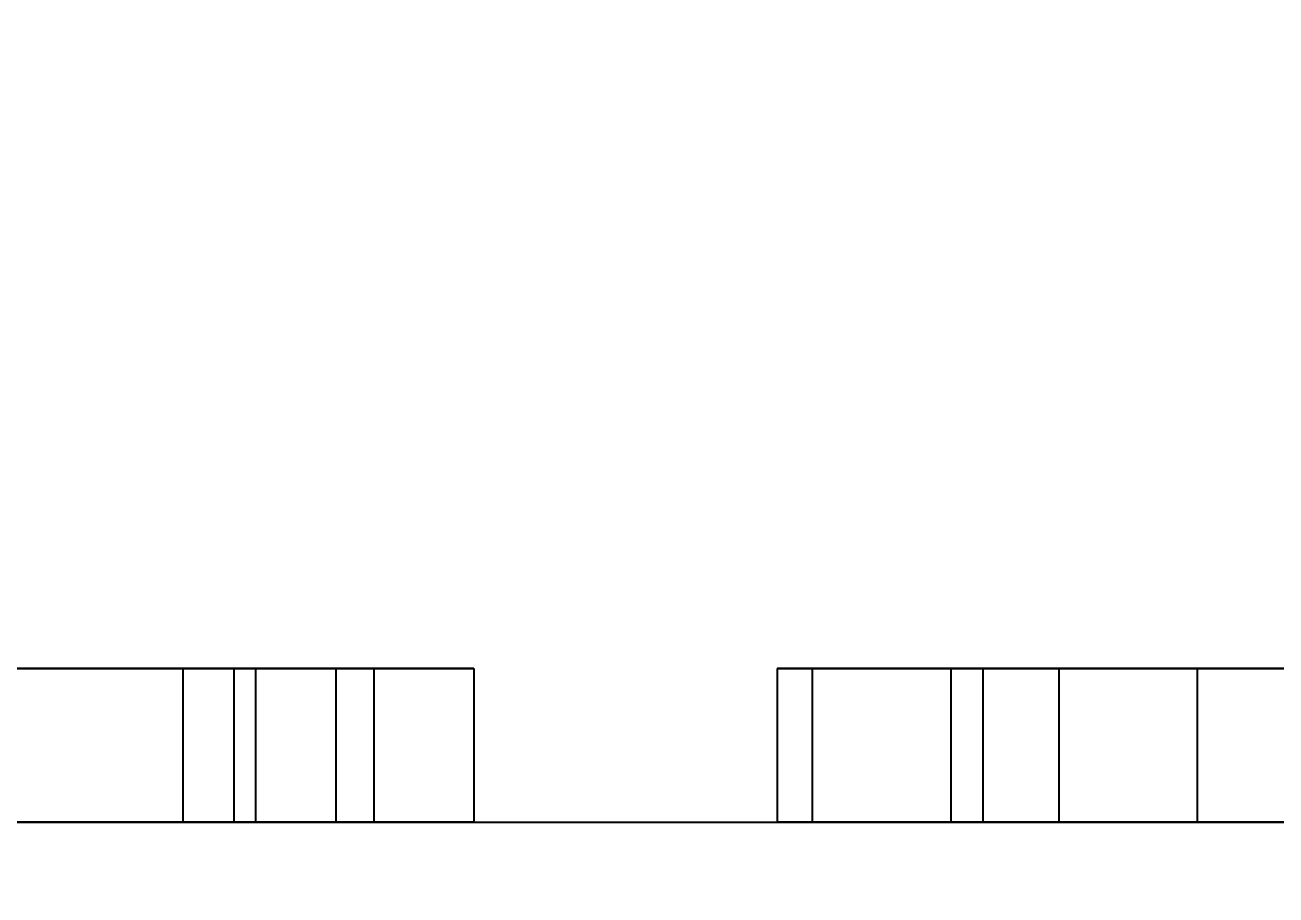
# Paper-space layout 'Sheet2' of a CAD drawing. Header units: inches. Extents: x 0 to 16.3, y 0 to 11.5.
# Drawn here: x 4.9532 to 5.1568, y 1.9587 to 2.1004 of the extents above; entities that cross this region are included whole.
import ezdxf

# ---------------------------------------------------------------- set-up
doc = ezdxf.new("R2010")
doc.units = ezdxf.units.IN
doc.header["$MEASUREMENT"] = 0
doc.styles.add('SLDTEXTSTYLE0', font='TXT', dxfattribs={"width": 0.75})
doc.dimstyles.new('SLDDIMSTYLE5', dxfattribs={"dimtxt": 0.137795, "dimasz": 0.13, "dimexe": 0, "dimexo": 0.0625, "dimgap": 0.034449, "dimtad": 1, "dimlfac": 2, "dimrnd": 1e-09, "dimdsep": 46, "dimtxsty": 'SLDTEXTSTYLE0', "dimsah": 1, "dimcen": 0.09, "dimadec": 0, "dimazin": 2, "dimtfac": 1, "dimtmove": 0, "dimatfit": 0, "dimfxl": 1, "dimfrac": 2, "dimtolj": 1, "dimtzin": 12, "dimarcsym": 0})
doc.dimstyles.new('SLDDIMSTYLE6', dxfattribs={"dimtxt": 0.137795, "dimasz": 0.13, "dimexe": 0, "dimexo": 0.0625, "dimgap": 0.034449, "dimtad": 1, "dimlfac": 2, "dimrnd": 1e-09, "dimzin": 0, "dimdsep": 46, "dimtxsty": 'SLDTEXTSTYLE0', "dimsah": 1, "dimcen": 0.09, "dimadec": 0, "dimazin": 0, "dimtfac": 1, "dimtmove": 0, "dimatfit": 0, "dimfxl": 1, "dimfrac": 2, "dimtolj": 1, "dimtzin": 12, "dimarcsym": 0})

# ---------------------------------------------------------------- blocks, each defined once
blk = doc.blocks.new('_D_6')
at = {"color": 7, "linetype": 'Continuous', "lineweight": 0}
for p, q in [((6.84019, 2.10393), (6.84019, 2.49663)), ((4.94586, 2.10393), (6.87956, 2.10393)), ((6.84019, 1.9706), (6.84019, 2.10393)), ((6.48586, 1.9706), (6.87956, 1.9706)), ((6.84019, 1.9706), (6.84019, 1.7206))]:
    blk.add_line(p, q, dxfattribs=at)
at = {"color": 7, "linetype": 'Continuous', "lineweight": 18}
for points in [[(6.84019, 2.10393), (6.86019, 2.23393), (6.82019, 2.23393)], [(6.84019, 1.9706), (6.82019, 1.8406), (6.86019, 1.8406)]]:
    blk.add_solid(points, dxfattribs=at)
at = {"color": 7, "linetype": 'Continuous', "lineweight": 18, "insert": (6.66256, 2.14027), "char_height": 0.137795, "attachment_point": 1, "rotation": 90, "style": 'SLDTEXTSTYLE0'}
blk.add_mtext('0.27', dxfattribs=at)
blk = doc.blocks.new('_D_10')
at = {"color": 7, "linetype": 'Continuous', "lineweight": 0}
for p, q in [((4.78149, 1.93123), (4.78149, 1.58863)), ((4.88149, 1.93123), (4.88149, 1.58863)), ((4.78149, 1.628), (4.40982, 1.628)), ((4.78149, 1.628), (4.88149, 1.628)), ((4.88149, 1.628), (5.13149, 1.628))]:
    blk.add_line(p, q, dxfattribs=at)
at = {"color": 7, "linetype": 'Continuous', "lineweight": 18}
for points in [[(4.78149, 1.628), (4.65149, 1.648), (4.65149, 1.608)], [(4.88149, 1.628), (5.01149, 1.608), (5.01149, 1.648)]]:
    blk.add_solid(points, dxfattribs=at)
at = {"color": 7, "linetype": 'Continuous', "lineweight": 18, "insert": (4.40982, 1.80562), "char_height": 0.137795, "attachment_point": 1, "style": 'SLDTEXTSTYLE0'}
blk.add_mtext('0.20', dxfattribs=at)

psp = doc.layouts.new('Sheet2')

# ---------------------------------------------------------------- linework, layer by layer
at = {"color": 7, "linetype": 'Continuous', "lineweight": 25}
for p, q in [((4.928441, 1.995601), (4.987159, 1.995601)), ((4.978846, 1.995601), (4.951252, 1.995601)), ((5.003786, 1.995601), (4.978846, 1.995601)), ((4.978846, 1.995601), (4.978846, 1.970601)), ((4.987159, 1.995601), (4.987159, 1.970601)), ((4.987159, 1.995601), (5.009971, 1.995601)), ((5.009971, 1.995601), (4.990665, 1.995601)), ((4.990665, 1.995601), (5.026247, 1.995601)), ((4.990665, 1.995601), (4.990665, 1.970601)), ((5.003786, 1.995601), (5.003786, 1.970601)), ((5.026247, 1.995601), (5.003786, 1.995601)), ((5.009971, 1.995601), (5.009971, 1.970601)), ((5.026247, 1.995601), (5.026247, 1.970601)), ((5.075626, 1.995601), (5.075626, 1.970601)), ((5.121449, 1.995601), (5.075626, 1.995601)), ((5.075626, 1.995601), (5.103871, 1.995601)), ((5.081335, 1.995601), (5.121449, 1.995601)), ((5.081335, 1.995601), (5.081335, 1.970601)), ((5.10908, 1.995601), (5.081335, 1.995601)), ((5.103871, 1.995601), (5.103871, 1.970601)), ((5.103871, 1.995601), (5.143985, 1.995601)), ((5.143985, 1.995601), (5.10908, 1.995601)), ((5.10908, 1.995601), (5.10908, 1.970601)), ((5.121449, 1.995601), (5.121449, 1.970601)), ((5.143985, 1.995601), (5.143985, 1.970601)), ((5.143985, 1.995601), (5.143985, 1.970601)), ((5.143985, 1.995601), (5.166421, 1.995601)), ((5.143985, 1.995601), (5.143985, 1.970601)), ((5.143985, 1.995601), (5.143985, 1.970601)), ((5.166421, 1.995601), (5.143985, 1.995601)), ((3.216506, 1.970601), (6.446465, 1.970601)), ((4.881485, 1.970601), (5.436356, 1.970601)), ((4.928441, 1.970601), (4.987159, 1.970601)), ((4.978846, 1.970601), (4.951252, 1.970601)), ((5.003786, 1.970601), (4.978846, 1.970601)), ((4.987159, 1.970601), (5.009971, 1.970601)), ((5.009971, 1.970601), (4.990665, 1.970601)), ((4.990665, 1.970601), (5.026247, 1.970601)), ((5.026247, 1.970601), (5.003786, 1.970601)), ((5.075626, 1.970601), (5.103871, 1.970601)), ((5.121449, 1.970601), (5.075626, 1.970601)), ((5.081335, 1.970601), (5.121449, 1.970601)), ((5.10908, 1.970601), (5.081335, 1.970601)), ((5.103871, 1.970601), (5.143985, 1.970601)), ((5.143985, 1.970601), (5.10908, 1.970601)), ((5.143985, 1.970601), (5.166421, 1.970601)), ((5.166421, 1.970601), (5.143985, 1.970601))]:
    psp.add_line(p, q, dxfattribs=at)

# ---------------------------------------------------------------- dimensions: what is measured, and where the dimension line sits
at = {"color": 7, "linetype": 'Continuous', "lineweight": 18}
dim = psp.add_linear_dim(base=(6.840186, 2.103934), p1=(6.446485, 1.970601), p2=(4.906485, 2.103934), angle=90, dimstyle='SLDDIMSTYLE5', dxfattribs=at)
dim.commit()
dim.dimension.update_dxf_attribs({"geometry": '_D_6', "text_midpoint": (6.840186, 2.31845), "dimtype": 160})
dim = psp.add_linear_dim(base=(4.881485, 1.627998), p1=(4.781485, 1.970601), p2=(4.881485, 1.970601), dimstyle='SLDDIMSTYLE6', dxfattribs=at)
dim.commit()
dim.dimension.update_dxf_attribs({"geometry": '_D_10', "text_midpoint": (4.588001, 1.627998), "dimtype": 160})

doc.saveas('drawing.dxf')
